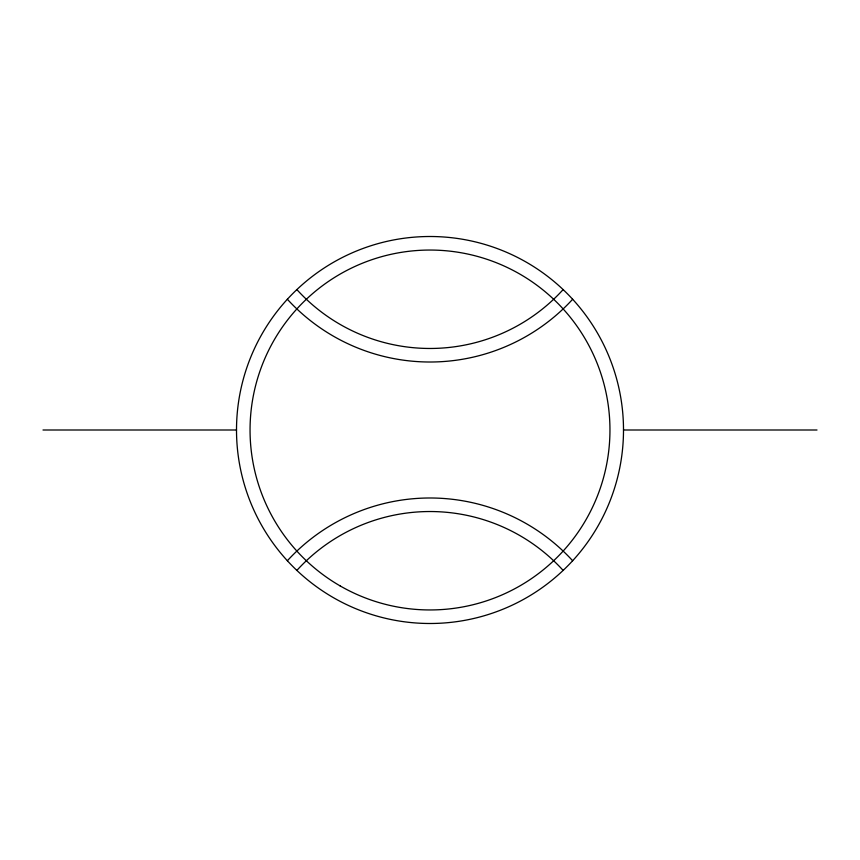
<?xml version="1.0" encoding="UTF-8"?>
<svg xmlns="http://www.w3.org/2000/svg" width="860" height="860" viewBox="0 0 860 860"><rect width="100%" height="100%" fill="white"/><g stroke="black" fill="none" stroke-linecap="round" stroke-linejoin="round"><path stroke-width="1.29" d="M43 430L236.5 430M623.5 430A193.5 193.5 0 0 0 333.25 262.429A193.5 193.5 0 0 0 333.25 597.571A193.5 193.5 0 0 0 623.5 430L817 430M296.861 570.416A179.955 179.955 0 0 1 563.139 570.416M287.358 560.741A193.5 193.5 0 0 1 572.642 560.741M572.642 299.258A193.5 193.5 0 0 1 287.358 299.258M563.139 289.583A179.955 179.955 0 0 1 296.861 289.583M340.022 585.843A179.955 179.955 0 0 0 609.955 430A179.955 179.955 0 0 0 340.022 274.157A179.955 179.955 0 0 0 340.022 585.843"/></g></svg>
